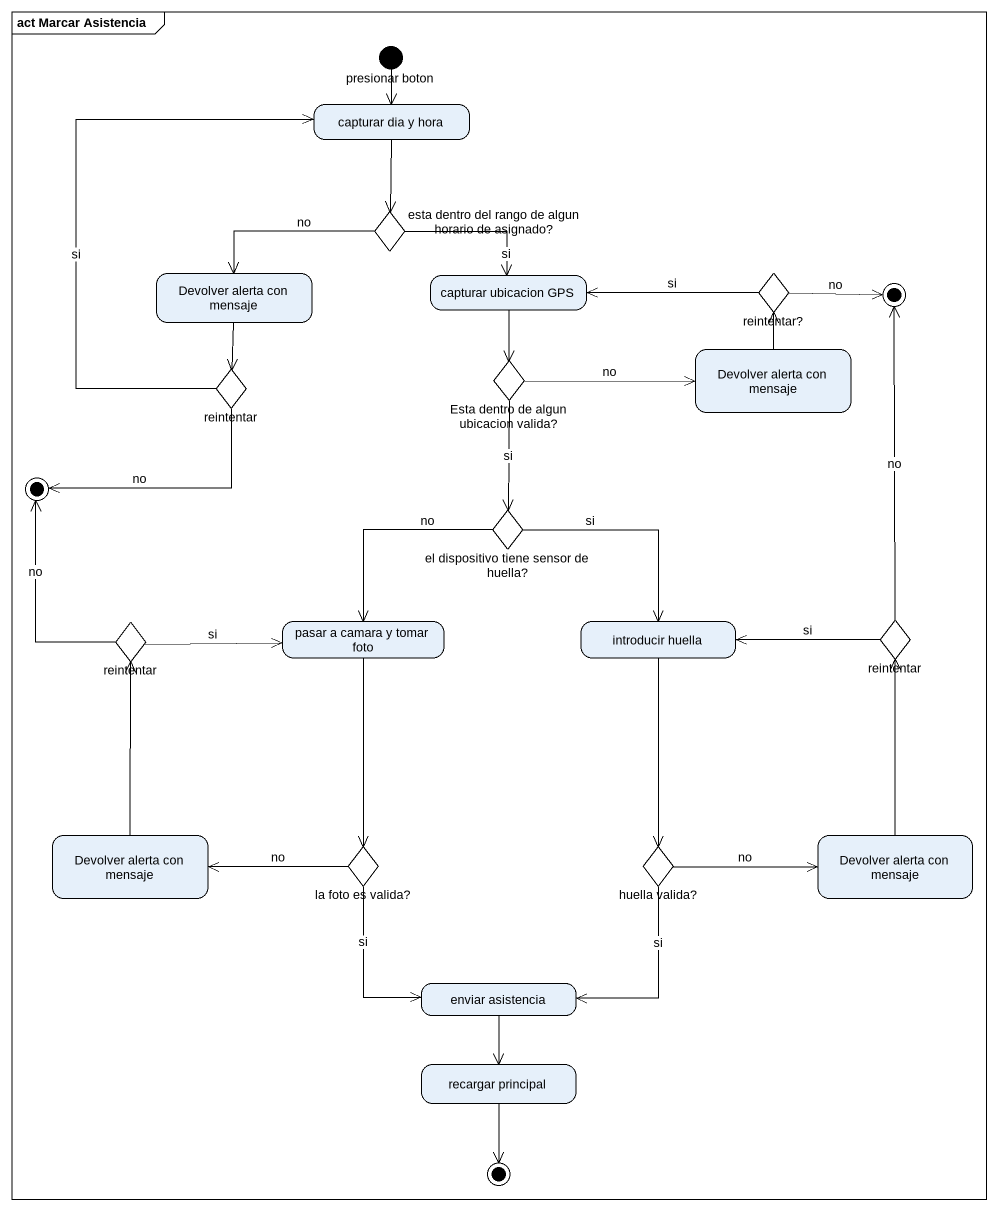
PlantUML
@startuml
mainframe act Marcar Asistencia
hide empty description
state "presionar boton" as presionar_boton <<start>>
state "capturar dia y hora" as capturar_dia_y_hora
state "esta dentro del rango de algun horario de asignado?" as esta_dentro_del_rango_de <<choice>>
state "Devolver alerta con mensaje" as Devolver_alerta_con_mensaje
state "capturar ubicacion GPS" as capturar_ubicacion_GPS
state "reintentar?" as reintentar <<choice>>
state final1 <<end>>
state "reintentar" as reintentar_2 <<choice>>
state "Esta dentro de algun ubicacion valida?" as Esta_dentro_de_algun <<choice>>
state "Devolver alerta con mensaje" as Devolver_alerta_con_mensaje_2
state final2 <<end>>
state "el dispositivo tiene sensor de huella?" as el_dispositivo_tiene_sensor <<choice>>
state "reintentar" as reintentar_3 <<choice>>
state "pasar a camara y tomar foto" as pasar_a_camara_y_tomar_foto
state "introducir huella" as introducir_huella
state "reintentar" as reintentar_4 <<choice>>
state "Devolver alerta con mensaje" as Devolver_alerta_con_mensaje_3
state "la foto es valida?" as la_foto_es_valida <<choice>>
state "huella valida?" as huella_valida <<choice>>
state "Devolver alerta con mensaje" as Devolver_alerta_con_mensaje_4
state "enviar asistencia" as enviar_asistencia
state "recargar principal" as recargar_principal
state final3 <<end>>
presionar_boton --> capturar_dia_y_hora
capturar_dia_y_hora --> esta_dentro_del_rango_de
esta_dentro_del_rango_de -left-> Devolver_alerta_con_mensaje : no
esta_dentro_del_rango_de -right-> capturar_ubicacion_GPS : si
Devolver_alerta_con_mensaje --> reintentar_2
capturar_ubicacion_GPS --> Esta_dentro_de_algun
reintentar -left-> capturar_ubicacion_GPS : si
reintentar -right-> final1 : no
reintentar_2 -up-> capturar_dia_y_hora : si
reintentar_2 -left-> final2 : no
Esta_dentro_de_algun -right-> Devolver_alerta_con_mensaje_2 : no
Esta_dentro_de_algun --> el_dispositivo_tiene_sensor : si
Devolver_alerta_con_mensaje_2 -up-> reintentar
el_dispositivo_tiene_sensor --> pasar_a_camara_y_tomar_foto : no
el_dispositivo_tiene_sensor --> introducir_huella : si
reintentar_3 -up-> final2 : no
reintentar_3 -right-> pasar_a_camara_y_tomar_foto : si
pasar_a_camara_y_tomar_foto --> la_foto_es_valida
introducir_huella --> huella_valida
reintentar_4 -up-> final1 : no
reintentar_4 -left-> introducir_huella : si
Devolver_alerta_con_mensaje_3 -up-> reintentar_3
la_foto_es_valida -left-> Devolver_alerta_con_mensaje_3 : no
la_foto_es_valida --> enviar_asistencia : si
huella_valida -right-> Devolver_alerta_con_mensaje_4 : no
huella_valida --> enviar_asistencia : si
Devolver_alerta_con_mensaje_4 -up-> reintentar_4
enviar_asistencia --> recargar_principal
recargar_principal --> final3
@enduml
